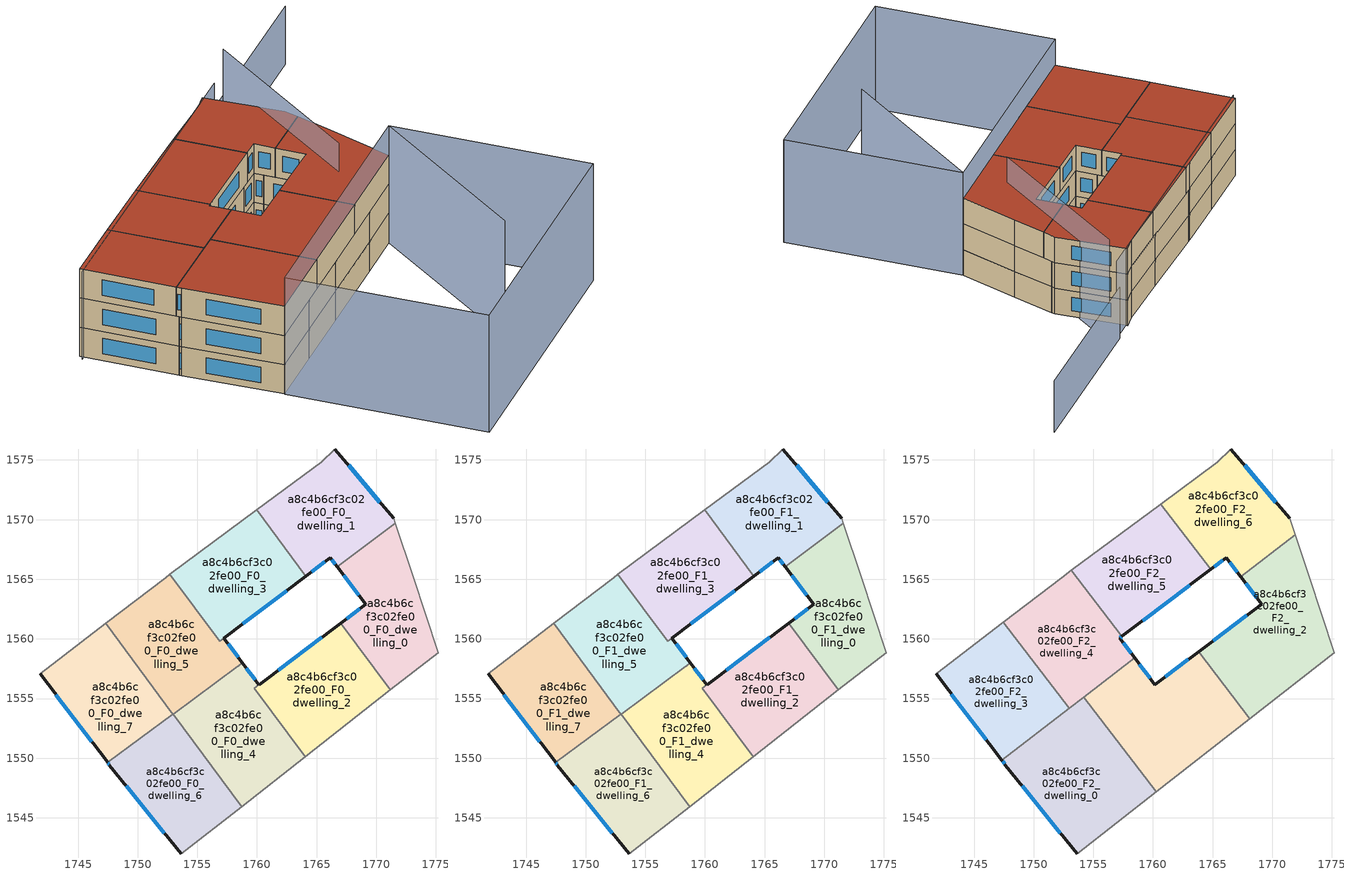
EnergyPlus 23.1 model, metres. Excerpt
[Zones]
a8c4b6cf3c02fe00_F0_dwelling_0
 floor ground (EU_floor_Construction): 1771.6,1569.69 1773.12,1565.2 1775.18,1558.85 1771.18,1555.72 1767.02,1561.33 1769.11,1562.91 1766.71,1566.07 z0
 wall outside (EU_wall_Construction): 1766.71,1566.07 1769.11,1562.91 1767.02,1561.33 z0:3
 wall to a8c4b6cf3c02fe00_F0_dwelling_2 (EU_wall_Construction): 1767.02,1561.33 1771.18,1555.72 z0:3
 wall to a8c4b6cf3c02fe00_F0_dwelling_1 (EU_wall_Construction): 1771.6,1569.69 1766.71,1566.07 z0:3
 wall adiabatic (EU_wall_Construction): 1771.18,1555.72 1775.18,1558.85 1773.12,1565.2 1771.6,1569.69 z0:3
 window (EU_Window_Construction): 1768.62,1562.54 1767.51,1561.7 / 1767.28,1565.32 1768.55,1563.65 z0.7:2.3
a8c4b6cf3c02fe00_F0_dwelling_1
 floor ground (EU_floor_Construction): 1766.52,1575.92 1771.46,1570.1 1771.6,1569.69 1766.71,1566.07 1766.14,1566.82 1764.09,1565.27 1759.99,1570.81 1765.4,1574.82 z0
 wall outside (EU_wall_Construction): 1764.09,1565.27 1766.14,1566.82 1766.71,1566.07 / 1771.46,1570.1 1766.52,1575.92 z0:3
 wall to a8c4b6cf3c02fe00_F0_dwelling_3 (EU_wall_Construction): 1759.99,1570.81 1764.09,1565.27 z0:3
 wall adiabatic (EU_wall_Construction): 1766.52,1575.92 1765.4,1574.82 1759.99,1570.81 / 1771.6,1569.69 1771.46,1570.1 z0:3
 window (EU_Window_Construction): 1766.28,1566.64 1766.58,1566.24 / 1764.57,1565.63 1765.66,1566.45 / 1770.3,1571.46 1767.68,1574.55 z0.7:2.3
a8c4b6cf3c02fe00_F0_dwelling_2
 floor ground (EU_floor_Construction): 1767.02,1561.33 1771.18,1555.72 1764.04,1550.12 1759.78,1555.87 1760.17,1556.17 z0
 wall outside (EU_wall_Construction): 1767.02,1561.33 1760.17,1556.17 z0:3
 wall adiabatic (EU_wall_Construction): 1764.04,1550.12 1771.18,1555.72 z0:3
 wall to a8c4b6cf3c02fe00_F0_dwelling_4 (EU_wall_Construction): 1760.17,1556.17 1759.78,1555.87 1764.04,1550.12 z0:3
 window (EU_Window_Construction): 1765.41,1560.12 1761.78,1557.38 z0.7:2.3
a8c4b6cf3c02fe00_F0_dwelling_3
 floor ground (EU_floor_Construction): 1759.99,1570.81 1764.09,1565.27 1756.86,1559.81 1752.7,1565.41 z0
 wall outside (EU_wall_Construction): 1757.21,1560.07 1764.09,1565.27 z0:3
 wall adiabatic (EU_wall_Construction): 1759.99,1570.81 1752.7,1565.41 z0:3
 wall to a8c4b6cf3c02fe00_F0_dwelling_5 (EU_wall_Construction): 1752.7,1565.41 1756.86,1559.81 1757.2,1560.07 z0:3
 window (EU_Window_Construction): 1758.82,1561.29 1762.48,1564.05 z0.7:2.3
a8c4b6cf3c02fe00_F0_dwelling_4
 floor ground (EU_floor_Construction): 1760.17,1556.17 1759.78,1555.87 1764.04,1550.12 1758.71,1545.94 1752.97,1553.67 1758.78,1557.99 z0
 wall outside (EU_wall_Construction): 1760.17,1556.17 1758.78,1557.99 z0:3
 wall adiabatic (EU_wall_Construction): 1758.71,1545.94 1764.04,1550.12 z0:3
 wall to a8c4b6cf3c02fe00_F0_dwelling_6 (EU_wall_Construction): 1752.97,1553.67 1758.71,1545.94 z0:3
 wall to a8c4b6cf3c02fe00_F0_dwelling_5 (EU_wall_Construction): 1758.78,1557.99 1758.41,1557.71 1752.97,1553.67 z0:3
 window (EU_Window_Construction): 1759.84,1556.59 1759.11,1557.56 z0.7:2.3
a8c4b6cf3c02fe00_F0_dwelling_5
 floor ground (EU_floor_Construction): 1757.2,1560.07 1758.78,1557.99 1758.41,1557.71 1752.97,1553.67 1747.32,1561.29 1752.33,1565.14 1752.7,1565.41 1756.86,1559.81 z0
 wall outside (EU_wall_Construction): 1758.78,1557.99 1757.2,1560.07 z0:3
 wall adiabatic (EU_wall_Construction): 1752.7,1565.41 1752.33,1565.14 1747.32,1561.29 z0:3
 wall to a8c4b6cf3c02fe00_F0_dwelling_7 (EU_wall_Construction): 1747.32,1561.29 1752.95,1553.7 z0:3
 wall to a8c4b6cf3c02fe00_F0_dwelling_6 (EU_wall_Construction): 1752.95,1553.7 1752.97,1553.67 z0:3
 window (EU_Window_Construction): 1758.41,1558.48 1757.57,1559.58 z0.7:2.3
a8c4b6cf3c02fe00_F0_dwelling_6
 floor ground (EU_floor_Construction): 1752.95,1553.7 1758.71,1545.94 1753.65,1541.97 1747.63,1549.43 1747.47,1549.64 z0
 wall outside (EU_wall_Construction): 1747.47,1549.64 1747.63,1549.43 1753.65,1541.97 z0:3
 wall adiabatic (EU_wall_Construction): 1753.65,1541.97 1758.71,1545.94 z0:3
 wall to a8c4b6cf3c02fe00_F0_dwelling_7 (EU_wall_Construction): 1752.95,1553.7 1747.47,1549.64 z0:3
 window (EU_Window_Construction): 1747.51,1549.59 1747.59,1549.48 / 1749.05,1547.68 1752.24,1543.72 z0.7:2.3
a8c4b6cf3c02fe00_F0_dwelling_7
 floor ground (EU_floor_Construction): 1747.32,1561.29 1752.95,1553.7 1747.47,1549.64 1741.81,1557.07 z0
 wall outside (EU_wall_Construction): 1741.81,1557.07 1747.47,1549.64 z0:3
 wall adiabatic (EU_wall_Construction): 1747.32,1561.29 1741.81,1557.07 z0:3
 window (EU_Window_Construction): 1743.14,1555.32 1746.14,1551.39 z0.7:2.3
a8c4b6cf3c02fe00_F1_dwelling_0
 floor to a8c4b6cf3c02fe00_F0_dwelling_0 (EU_floor_Construction): 1771.6,1569.69 1773.12,1565.2 1775.18,1558.85 1771.18,1555.72 1767.02,1561.33 1769.11,1562.91 1766.71,1566.07 z3
 wall outside (EU_wall_Construction): 1766.71,1566.07 1769.11,1562.91 1767.02,1561.33 z3:6
 wall to a8c4b6cf3c02fe00_F1_dwelling_2 (EU_wall_Construction): 1767.02,1561.33 1771.18,1555.72 z3:6
 wall to a8c4b6cf3c02fe00_F1_dwelling_1 (EU_wall_Construction): 1771.6,1569.69 1766.71,1566.07 z3:6
 wall adiabatic (EU_wall_Construction): 1771.18,1555.72 1775.18,1558.85 1773.12,1565.2 1771.6,1569.69 z3:6
 window (EU_Window_Construction): 1768.62,1562.54 1767.51,1561.7 / 1767.28,1565.32 1768.55,1563.65 z3.7:5.3
a8c4b6cf3c02fe00_F1_dwelling_1
 floor to a8c4b6cf3c02fe00_F0_dwelling_1 (EU_floor_Construction): 1766.52,1575.92 1771.46,1570.1 1771.6,1569.69 1766.71,1566.07 1766.14,1566.82 1764.09,1565.27 1759.99,1570.81 1765.4,1574.82 z3
 wall outside (EU_wall_Construction): 1764.09,1565.27 1766.14,1566.82 1766.71,1566.07 / 1771.46,1570.1 1766.52,1575.92 z3:6
 wall to a8c4b6cf3c02fe00_F1_dwelling_3 (EU_wall_Construction): 1759.99,1570.81 1764.09,1565.27 z3:6
 wall adiabatic (EU_wall_Construction): 1766.52,1575.92 1765.4,1574.82 1759.99,1570.81 / 1771.6,1569.69 1771.46,1570.1 z3:6
 window (EU_Window_Construction): 1766.28,1566.64 1766.58,1566.24 / 1764.57,1565.63 1765.66,1566.45 / 1770.3,1571.46 1767.68,1574.55 z3.7:5.3
a8c4b6cf3c02fe00_F1_dwelling_2
 floor to a8c4b6cf3c02fe00_F0_dwelling_2 (EU_floor_Construction): 1767.02,1561.33 1771.18,1555.72 1764.04,1550.12 1759.78,1555.87 1760.17,1556.17 z3
 wall outside (EU_wall_Construction): 1767.02,1561.33 1760.17,1556.17 z3:6
 wall adiabatic (EU_wall_Construction): 1764.04,1550.12 1771.18,1555.72 z3:6
 wall to a8c4b6cf3c02fe00_F1_dwelling_4 (EU_wall_Construction): 1760.17,1556.17 1759.78,1555.87 1764.04,1550.12 z3:6
 window (EU_Window_Construction): 1765.41,1560.12 1761.78,1557.38 z3.7:5.3
a8c4b6cf3c02fe00_F1_dwelling_3
 floor to a8c4b6cf3c02fe00_F0_dwelling_3 (EU_floor_Construction): 1759.99,1570.81 1764.09,1565.27 1756.86,1559.81 1752.7,1565.41 z3
 wall outside (EU_wall_Construction): 1757.21,1560.07 1764.09,1565.27 z3:6
 wall adiabatic (EU_wall_Construction): 1759.99,1570.81 1752.7,1565.41 z3:6
 wall to a8c4b6cf3c02fe00_F1_dwelling_5 (EU_wall_Construction): 1752.7,1565.41 1756.86,1559.81 1757.2,1560.07 z3:6
 window (EU_Window_Construction): 1758.82,1561.29 1762.48,1564.05 z3.7:5.3
a8c4b6cf3c02fe00_F1_dwelling_4
 floor to a8c4b6cf3c02fe00_F0_dwelling_4 (EU_floor_Construction): 1760.17,1556.17 1759.78,1555.87 1764.04,1550.12 1758.71,1545.94 1752.97,1553.67 1758.78,1557.99 z3
 wall outside (EU_wall_Construction): 1760.17,1556.17 1758.78,1557.99 z3:6
 wall adiabatic (EU_wall_Construction): 1758.71,1545.94 1764.04,1550.12 z3:6
 wall to a8c4b6cf3c02fe00_F1_dwelling_6 (EU_wall_Construction): 1752.97,1553.67 1758.71,1545.94 z3:6
 wall to a8c4b6cf3c02fe00_F1_dwelling_5 (EU_wall_Construction): 1758.78,1557.99 1758.41,1557.71 1752.97,1553.67 z3:6
 window (EU_Window_Construction): 1759.84,1556.59 1759.11,1557.56 z3.7:5.3
a8c4b6cf3c02fe00_F1_dwelling_5
 floor to a8c4b6cf3c02fe00_F0_dwelling_5 (EU_floor_Construction): 1757.2,1560.07 1758.78,1557.99 1758.41,1557.71 1752.97,1553.67 1747.32,1561.29 1752.33,1565.14 1752.7,1565.41 1756.86,1559.81 z3
 wall outside (EU_wall_Construction): 1758.78,1557.99 1757.2,1560.07 z3:6
 wall adiabatic (EU_wall_Construction): 1752.7,1565.41 1752.33,1565.14 1747.32,1561.29 z3:6
 wall to a8c4b6cf3c02fe00_F1_dwelling_7 (EU_wall_Construction): 1747.32,1561.29 1752.95,1553.7 z3:6
 wall to a8c4b6cf3c02fe00_F1_dwelling_6 (EU_wall_Construction): 1752.95,1553.7 1752.97,1553.67 z3:6
 window (EU_Window_Construction): 1758.41,1558.48 1757.57,1559.58 z3.7:5.3
a8c4b6cf3c02fe00_F1_dwelling_6
 floor to a8c4b6cf3c02fe00_F0_dwelling_6 (EU_floor_Construction): 1752.95,1553.7 1758.71,1545.94 1753.65,1541.97 1747.63,1549.43 1747.47,1549.64 z3
 wall outside (EU_wall_Construction): 1747.47,1549.64 1747.63,1549.43 1753.65,1541.97 z3:6
 wall adiabatic (EU_wall_Construction): 1753.65,1541.97 1758.71,1545.94 z3:6
 wall to a8c4b6cf3c02fe00_F1_dwelling_7 (EU_wall_Construction): 1752.95,1553.7 1747.47,1549.64 z3:6
 window (EU_Window_Construction): 1747.51,1549.59 1747.59,1549.48 / 1749.05,1547.68 1752.24,1543.72 z3.7:5.3
a8c4b6cf3c02fe00_F1_dwelling_7
 floor to a8c4b6cf3c02fe00_F0_dwelling_7 (EU_floor_Construction): 1747.32,1561.29 1752.95,1553.7 1747.47,1549.64 1741.81,1557.07 z3
 wall outside (EU_wall_Construction): 1741.81,1557.07 1747.47,1549.64 z3:6
 wall adiabatic (EU_wall_Construction): 1747.32,1561.29 1741.81,1557.07 z3:6
 window (EU_Window_Construction): 1743.14,1555.32 1746.14,1551.39 z3.7:5.3
a8c4b6cf3c02fe00_F2_dwelling_0
 floor to a8c4b6cf3c02fe00_F1_dwelling_6 (EU_floor_Construction): 1752.95,1553.7 1758.71,1545.94 1753.65,1541.97 1747.63,1549.43 1747.47,1549.64 z6
 floor to a8c4b6cf3c02fe00_F1_dwelling_4 (EU_floor_Construction): 1754.47,1554.78 1760.29,1547.18 1758.71,1545.94 1752.97,1553.67 z6
 floor to a8c4b6cf3c02fe00_F1_dwelling_7 (EU_floor_Construction): 1752.73,1554 1752.95,1553.7 1747.47,1549.64 1747.31,1549.85 z6
 floor to a8c4b6cf3c02fe00_F1_dwelling_5 (EU_floor_Construction): 1754.2,1555.13 1754.47,1554.78 1752.97,1553.67 1752.73,1554 z6
 wall outside (EU_wall_Construction): 1747.31,1549.85 1747.63,1549.43 1753.65,1541.97 z6:9
 wall to a8c4b6cf3c02fe00_F2_dwelling_1 (EU_wall_Construction): 1760.29,1547.18 1754.2,1555.13 z6:9
 wall adiabatic (EU_wall_Construction): 1753.65,1541.97 1760.29,1547.18 z6:9
 wall to a8c4b6cf3c02fe00_F2_dwelling_3 (EU_wall_Construction): 1752.97,1554.19 1747.31,1549.85 z6:9
 wall to a8c4b6cf3c02fe00_F2_dwelling_4 (EU_wall_Construction): 1754.2,1555.13 1752.97,1554.19 z6:9
 window (EU_Window_Construction): 1749.05,1547.68 1752.24,1543.72 / 1747.39,1549.75 1747.56,1549.53 z6.7:8.3
 roof outside (EU_roof_Construction): 1760.29,1547.18 1754.2,1555.13 1747.31,1549.85 1747.63,1549.43 1753.65,1541.97 z9
a8c4b6cf3c02fe00_F2_dwelling_1
 floor to a8c4b6cf3c02fe00_F1_dwelling_4 (EU_floor_Construction): 1760.17,1556.17 1759.78,1555.87 1764.04,1550.12 1760.29,1547.18 1754.47,1554.78 1758.78,1557.99 z6
 floor to a8c4b6cf3c02fe00_F1_dwelling_2 (EU_floor_Construction): 1763.83,1558.93 1768.13,1553.33 1764.04,1550.12 1759.78,1555.87 1760.17,1556.17 z6
 floor to a8c4b6cf3c02fe00_F1_dwelling_5 (EU_floor_Construction): 1758.47,1558.4 1758.78,1557.99 1758.41,1557.71 1754.47,1554.78 1754.2,1555.13 z6
 wall outside (EU_wall_Construction): 1763.83,1558.93 1760.17,1556.17 1758.47,1558.4 z6:9
 wall to a8c4b6cf3c02fe00_F2_dwelling_2 (EU_wall_Construction): 1768.13,1553.33 1763.83,1558.93 z6:9
 wall adiabatic (EU_wall_Construction): 1760.29,1547.18 1768.13,1553.33 z6:9
 wall to a8c4b6cf3c02fe00_F2_dwelling_4 (EU_wall_Construction): 1758.47,1558.4 1754.2,1555.13 z6:9
 window (EU_Window_Construction): 1759.77,1556.69 1758.87,1557.88 / 1762.97,1558.28 1761.03,1556.82 z6.7:8.3
 roof outside (EU_roof_Construction): 1768.13,1553.33 1763.83,1558.93 1760.17,1556.17 1758.47,1558.4 1754.2,1555.13 1760.29,1547.18 z9
a8c4b6cf3c02fe00_F2_dwelling_2
 floor to a8c4b6cf3c02fe00_F1_dwelling_0 (EU_floor_Construction): 1771.93,1568.72 1773.12,1565.2 1775.18,1558.85 1771.18,1555.72 1767.02,1561.33 1769.11,1562.91 1767.36,1565.21 z6
 floor to a8c4b6cf3c02fe00_F1_dwelling_2 (EU_floor_Construction): 1767.02,1561.33 1771.18,1555.72 1768.13,1553.33 1763.83,1558.93 z6
 wall outside (EU_wall_Construction): 1767.36,1565.21 1769.11,1562.91 1763.83,1558.93 z6:9
 wall to a8c4b6cf3c02fe00_F2_dwelling_6 (EU_wall_Construction): 1771.93,1568.72 1767.36,1565.21 z6:9
 wall adiabatic (EU_wall_Construction): 1768.13,1553.33 1775.18,1558.85 1773.12,1565.2 1771.93,1568.72 z6:9
 window (EU_Window_Construction): 1767.87,1561.97 1765.07,1559.86 / 1767.77,1564.67 1768.7,1563.45 z6.7:8.3
 roof outside (EU_roof_Construction): 1775.18,1558.85 1773.12,1565.2 1771.93,1568.72 1767.36,1565.21 1769.11,1562.91 1763.83,1558.93 1768.13,1553.33 z9
a8c4b6cf3c02fe00_F2_dwelling_3
 floor to a8c4b6cf3c02fe00_F1_dwelling_7 (EU_floor_Construction): 1747.32,1561.29 1752.73,1554 1747.31,1549.85 1741.81,1557.07 z6
 floor to a8c4b6cf3c02fe00_F1_dwelling_5 (EU_floor_Construction): 1747.45,1561.39 1752.97,1554.19 1752.73,1554 1747.32,1561.29 z6
 wall outside (EU_wall_Construction): 1741.81,1557.07 1747.31,1549.85 z6:9
 wall to a8c4b6cf3c02fe00_F2_dwelling_4 (EU_wall_Construction): 1752.97,1554.19 1747.45,1561.39 z6:9
 wall adiabatic (EU_wall_Construction): 1747.45,1561.39 1741.81,1557.07 z6:9
 window (EU_Window_Construction): 1743.1,1555.37 1746.02,1551.54 z6.7:8.3
 roof outside (EU_roof_Construction): 1752.97,1554.19 1747.45,1561.39 1741.81,1557.07 1747.31,1549.85 z9
a8c4b6cf3c02fe00_F2_dwelling_4
 floor to a8c4b6cf3c02fe00_F1_dwelling_5 (EU_floor_Construction): 1757.2,1560.07 1758.47,1558.4 1752.97,1554.19 1747.45,1561.39 1752.33,1565.14 1752.7,1565.41 1756.86,1559.81 z6
 floor to a8c4b6cf3c02fe00_F1_dwelling_3 (EU_floor_Construction): 1753.15,1565.74 1757.4,1560.21 1756.86,1559.81 1752.7,1565.41 z6
 wall outside (EU_wall_Construction): 1758.47,1558.4 1757.2,1560.07 1757.4,1560.21 z6:9
 wall adiabatic (EU_wall_Construction): 1753.15,1565.75 1752.33,1565.14 1747.45,1561.39 z6:9
 wall to a8c4b6cf3c02fe00_F2_dwelling_5 (EU_wall_Construction): 1757.4,1560.21 1753.15,1565.75 z6:9
 window (EU_Window_Construction): 1758.17,1558.79 1757.5,1559.68 / 1757.25,1560.1 1757.35,1560.18 z6.7:8.3
 roof outside (EU_roof_Construction): 1758.47,1558.4 1757.2,1560.07 1757.4,1560.21 1753.15,1565.75 1752.33,1565.14 1747.45,1561.39 1752.97,1554.19 z9
a8c4b6cf3c02fe00_F2_dwelling_5
 floor to a8c4b6cf3c02fe00_F1_dwelling_3 (EU_floor_Construction): 1759.99,1570.81 1764.09,1565.27 1757.4,1560.21 1753.15,1565.74 z6
 floor to a8c4b6cf3c02fe00_F1_dwelling_1 (EU_floor_Construction): 1760.65,1571.3 1764.84,1565.83 1764.09,1565.27 1759.99,1570.81 z6
 wall outside (EU_wall_Construction): 1757.4,1560.21 1764.84,1565.83 z6:9
 wall adiabatic (EU_wall_Construction): 1760.65,1571.3 1753.15,1565.75 z6:9
 wall to a8c4b6cf3c02fe00_F2_dwelling_6 (EU_wall_Construction): 1764.84,1565.83 1760.65,1571.3 z6:9
 window (EU_Window_Construction): 1759.14,1561.53 1763.09,1564.51 z6.7:8.3
 roof outside (EU_roof_Construction): 1764.84,1565.83 1760.65,1571.3 1753.15,1565.75 1757.4,1560.21 z9
a8c4b6cf3c02fe00_F2_dwelling_6
 floor to a8c4b6cf3c02fe00_F1_dwelling_1 (EU_floor_Construction): 1766.52,1575.92 1771.46,1570.1 1771.6,1569.69 1766.71,1566.07 1766.14,1566.82 1764.84,1565.83 1760.65,1571.3 1765.4,1574.82 z6
 floor to a8c4b6cf3c02fe00_F1_dwelling_0 (EU_floor_Construction): 1771.6,1569.69 1771.93,1568.72 1767.36,1565.21 1766.71,1566.07 z6
 wall outside (EU_wall_Construction): 1764.84,1565.83 1766.14,1566.82 1767.36,1565.21 / 1771.46,1570.1 1766.52,1575.92 z6:9
 wall adiabatic (EU_wall_Construction): 1771.93,1568.72 1771.46,1570.1 / 1766.52,1575.92 1765.4,1574.82 1760.65,1571.3 z6:9
 window (EU_Window_Construction): 1766.43,1566.44 1767.07,1565.59 / 1765.15,1566.06 1765.84,1566.59 / 1770.3,1571.46 1767.68,1574.55 z6.7:8.3
 roof outside (EU_roof_Construction): 1771.93,1568.72 1771.46,1570.1 1766.52,1575.92 1765.4,1574.82 1760.65,1571.3 1764.84,1565.83 1766.14,1566.82 1767.36,1565.21 z9
shading: 1775.17,1539.76 1775.18,1558.85 / 1769.88,1558.7 1769.82,1577.7 / 1753.58,1541.92 1775.18,1558.85 / 1775.18,1558.85 1786.97,1543.81 / 1786.97,1543.81 1765.37,1526.88 / 1765.37,1526.88 1753.58,1541.92 z0:12; 1768.74,1577.41 1741.71,1556.48 z0:9; 1783.73,1589.39 1768.5,1577.58 z0:6
[Building]
EU S2 Campaign: North Axis=0; Terrain=City; Solar Distribution=FullExterior
[Site:Location]
Budapest.Ferenc.Liszt.Intl.AP: Latitude=47.437; Longitude=19.256; Time Zone=1; Elevation=185
[SizingPeriod:WeatherFileDays]
AnnualSizingPeriod: Begin Month=1; Begin Day of Month=1; End Month=12; End Day of Month=31; Day of Week for Start Day=Monday; Use Weather File Daylight Saving Period=No; Use Weather File Rain and Snow Indicators=No
[MATERIAL]
EU_InternalMass_Material: Roughness=MediumRough; Thickness=0.1; Conductivity=1; Density=1800; Specific Heat=900; Thermal Absorptance=0.9; Solar Absorptance=0.7; Visible Absorptance=0.7
[MATERIAL:NOMASS] Roughness=MediumRough; Thermal Absorptance=0.9; Solar Absorptance=0.7; Visible Absorptance=0.7
Name | Thermal Resistance
EU_wall_NoMass | 0.832559
EU_roof_NoMass | 1.39638
EU_floor_NoMass | 0.872794
[WINDOWMATERIAL:SIMPLEGLAZINGSYSTEM]
EU_Window_SimpleGlazing: UFactor=2.79869; Solar Heat Gain Coefficient=0.75; Visible Transmittance=0.75
[CONSTRUCTION]
EU_wall_Construction: EU_wall_NoMass
EU_roof_Construction: EU_roof_NoMass
EU_floor_Construction: EU_floor_NoMass
EU_Window_Construction: EU_Window_SimpleGlazing
EU_InternalMass_Construction: EU_InternalMass_Material
[ZONE] Type=1; Multiplier=1; Ceiling Height=autocalculate; Floor Area=autocalculate; Part of Total Floor Area=Yes
Name | Volume
a8c4b6cf3c02fe00_F0_dwelling_0; a8c4b6cf3c02fe00_F1_dwelling_0 | 193.904
a8c4b6cf3c02fe00_F2_dwelling_0 | 258.532
a8c4b6cf3c02fe00_F0_dwelling_1; a8c4b6cf3c02fe00_F1_dwelling_1 | 193.903
a8c4b6cf3c02fe00_F2_dwelling_1 | 258.531
a8c4b6cf3c02fe00_F0_dwelling_2 | 192.402
a8c4b6cf3c02fe00_F1_dwelling_2 | 192.401
a8c4b6cf3c02fe00_F2_dwelling_2 | 258.55
a8c4b6cf3c02fe00_F0_dwelling_3; a8c4b6cf3c02fe00_F1_dwelling_3 | 188.65
a8c4b6cf3c02fe00_F2_dwelling_3 | 193.899
a8c4b6cf3c02fe00_F0_dwelling_4 | 197.226
a8c4b6cf3c02fe00_F1_dwelling_4 | 197.172
a8c4b6cf3c02fe00_F2_dwelling_4; a8c4b6cf3c02fe00_F0_dwelling_7; a8c4b6cf3c02fe00_F1_dwelling_7 | 193.898
a8c4b6cf3c02fe00_F0_dwelling_5; a8c4b6cf3c02fe00_F1_dwelling_5 | 197.426
a8c4b6cf3c02fe00_F2_dwelling_5 | 193.927
a8c4b6cf3c02fe00_F0_dwelling_6; a8c4b6cf3c02fe00_F1_dwelling_6 | 193.919
a8c4b6cf3c02fe00_F2_dwelling_6 | 193.906
[INTERNALMASS] Construction=EU_InternalMass_Construction
Name | Zone or ZoneList | Surface Area
a8c4b6cf3c02fe00_F0_dwelling_0_EU_InternalMass | a8c4b6cf3c02fe00_F0_dwelling_0 | 64.6344
a8c4b6cf3c02fe00_F0_dwelling_1_EU_InternalMass | a8c4b6cf3c02fe00_F0_dwelling_1 | 64.6345
a8c4b6cf3c02fe00_F0_dwelling_2_EU_InternalMass | a8c4b6cf3c02fe00_F0_dwelling_2 | 64.135
a8c4b6cf3c02fe00_F0_dwelling_3_EU_InternalMass | a8c4b6cf3c02fe00_F0_dwelling_3 | 62.8818
a8c4b6cf3c02fe00_F0_dwelling_4_EU_InternalMass | a8c4b6cf3c02fe00_F0_dwelling_4 | 65.7287
a8c4b6cf3c02fe00_F0_dwelling_5_EU_InternalMass | a8c4b6cf3c02fe00_F0_dwelling_5 | 65.8073
a8c4b6cf3c02fe00_F0_dwelling_6_EU_InternalMass | a8c4b6cf3c02fe00_F0_dwelling_6 | 64.6399
a8c4b6cf3c02fe00_F0_dwelling_7_EU_InternalMass | a8c4b6cf3c02fe00_F0_dwelling_7 | 64.6328
a8c4b6cf3c02fe00_F1_dwelling_0_EU_InternalMass | a8c4b6cf3c02fe00_F1_dwelling_0 | 64.6344
a8c4b6cf3c02fe00_F1_dwelling_1_EU_InternalMass | a8c4b6cf3c02fe00_F1_dwelling_1 | 64.6345
a8c4b6cf3c02fe00_F1_dwelling_2_EU_InternalMass | a8c4b6cf3c02fe00_F1_dwelling_2 | 64.135
a8c4b6cf3c02fe00_F1_dwelling_3_EU_InternalMass | a8c4b6cf3c02fe00_F1_dwelling_3 | 62.8818
a8c4b6cf3c02fe00_F1_dwelling_4_EU_InternalMass | a8c4b6cf3c02fe00_F1_dwelling_4 | 65.7287
a8c4b6cf3c02fe00_F1_dwelling_5_EU_InternalMass | a8c4b6cf3c02fe00_F1_dwelling_5 | 65.8073
a8c4b6cf3c02fe00_F1_dwelling_6_EU_InternalMass | a8c4b6cf3c02fe00_F1_dwelling_6 | 64.6399
a8c4b6cf3c02fe00_F1_dwelling_7_EU_InternalMass | a8c4b6cf3c02fe00_F1_dwelling_7 | 64.6328
a8c4b6cf3c02fe00_F2_dwelling_0_EU_InternalMass | a8c4b6cf3c02fe00_F2_dwelling_0 | 86.1775
a8c4b6cf3c02fe00_F2_dwelling_1_EU_InternalMass | a8c4b6cf3c02fe00_F2_dwelling_1 | 86.1769
a8c4b6cf3c02fe00_F2_dwelling_2_EU_InternalMass | a8c4b6cf3c02fe00_F2_dwelling_2 | 86.1831
a8c4b6cf3c02fe00_F2_dwelling_3_EU_InternalMass | a8c4b6cf3c02fe00_F2_dwelling_3 | 64.6332
a8c4b6cf3c02fe00_F2_dwelling_4_EU_InternalMass | a8c4b6cf3c02fe00_F2_dwelling_4 | 64.6328
a8c4b6cf3c02fe00_F2_dwelling_5_EU_InternalMass | a8c4b6cf3c02fe00_F2_dwelling_5 | 64.6423
a8c4b6cf3c02fe00_F2_dwelling_6_EU_InternalMass | a8c4b6cf3c02fe00_F2_dwelling_6 | 64.6353
[OTHEREQUIPMENT] Fuel Type=Electricity; Design Level Calculation Method=Watts/Area; Power per Zone Floor Area=1; Fraction Latent=0; Fraction Radiant=0; Fraction Lost=0; Carbon Dioxide Generation Rate=0; EndUse Subcategory=EU_Step8_InternalGains
Name | Zone or ZoneList or Space or SpaceList | Schedule
EU_Step8_InternalGain_a8c4b6cf3c02fe00_F0_dwelling_0_f000 | a8c4b6cf3c02fe00_F0_dwelling_0 | EU_Step8_GainSchedule_a8c4b6cf3c02fe00_F0_dwelling_0_f000
EU_Step8_InternalGain_a8c4b6cf3c02fe00_F0_dwelling_1_f000 | a8c4b6cf3c02fe00_F0_dwelling_1 | EU_Step8_GainSchedule_a8c4b6cf3c02fe00_F0_dwelling_1_f000
EU_Step8_InternalGain_a8c4b6cf3c02fe00_F0_dwelling_2_f000 | a8c4b6cf3c02fe00_F0_dwelling_2 | EU_Step8_GainSchedule_a8c4b6cf3c02fe00_F0_dwelling_2_f000
EU_Step8_InternalGain_a8c4b6cf3c02fe00_F0_dwelling_3_f000 | a8c4b6cf3c02fe00_F0_dwelling_3 | EU_Step8_GainSchedule_a8c4b6cf3c02fe00_F0_dwelling_3_f000
EU_Step8_InternalGain_a8c4b6cf3c02fe00_F0_dwelling_4_f000 | a8c4b6cf3c02fe00_F0_dwelling_4 | EU_Step8_GainSchedule_a8c4b6cf3c02fe00_F0_dwelling_4_f000
EU_Step8_InternalGain_a8c4b6cf3c02fe00_F0_dwelling_5_f000 | a8c4b6cf3c02fe00_F0_dwelling_5 | EU_Step8_GainSchedule_a8c4b6cf3c02fe00_F0_dwelling_5_f000
EU_Step8_InternalGain_a8c4b6cf3c02fe00_F0_dwelling_6_f000 | a8c4b6cf3c02fe00_F0_dwelling_6 | EU_Step8_GainSchedule_a8c4b6cf3c02fe00_F0_dwelling_6_f000
EU_Step8_InternalGain_a8c4b6cf3c02fe00_F0_dwelling_7_f000 | a8c4b6cf3c02fe00_F0_dwelling_7 | EU_Step8_GainSchedule_a8c4b6cf3c02fe00_F0_dwelling_7_f000
EU_Step8_InternalGain_a8c4b6cf3c02fe00_F1_dwelling_0_f000 | a8c4b6cf3c02fe00_F1_dwelling_0 | EU_Step8_GainSchedule_a8c4b6cf3c02fe00_F1_dwelling_0_f000
EU_Step8_InternalGain_a8c4b6cf3c02fe00_F1_dwelling_1_f000 | a8c4b6cf3c02fe00_F1_dwelling_1 | EU_Step8_GainSchedule_a8c4b6cf3c02fe00_F1_dwelling_1_f000
EU_Step8_InternalGain_a8c4b6cf3c02fe00_F1_dwelling_2_f000 | a8c4b6cf3c02fe00_F1_dwelling_2 | EU_Step8_GainSchedule_a8c4b6cf3c02fe00_F1_dwelling_2_f000
EU_Step8_InternalGain_a8c4b6cf3c02fe00_F1_dwelling_3_f000 | a8c4b6cf3c02fe00_F1_dwelling_3 | EU_Step8_GainSchedule_a8c4b6cf3c02fe00_F1_dwelling_3_f000
EU_Step8_InternalGain_a8c4b6cf3c02fe00_F1_dwelling_4_f000 | a8c4b6cf3c02fe00_F1_dwelling_4 | EU_Step8_GainSchedule_a8c4b6cf3c02fe00_F1_dwelling_4_f000
EU_Step8_InternalGain_a8c4b6cf3c02fe00_F1_dwelling_5_f000 | a8c4b6cf3c02fe00_F1_dwelling_5 | EU_Step8_GainSchedule_a8c4b6cf3c02fe00_F1_dwelling_5_f000
EU_Step8_InternalGain_a8c4b6cf3c02fe00_F1_dwelling_6_f000 | a8c4b6cf3c02fe00_F1_dwelling_6 | EU_Step8_GainSchedule_a8c4b6cf3c02fe00_F1_dwelling_6_f000
EU_Step8_InternalGain_a8c4b6cf3c02fe00_F1_dwelling_7_f000 | a8c4b6cf3c02fe00_F1_dwelling_7 | EU_Step8_GainSchedule_a8c4b6cf3c02fe00_F1_dwelling_7_f000
EU_Step8_InternalGain_a8c4b6cf3c02fe00_F2_dwelling_0_f000 | a8c4b6cf3c02fe00_F2_dwelling_0 | EU_Step8_GainSchedule_a8c4b6cf3c02fe00_F2_dwelling_0_f000
EU_Step8_InternalGain_a8c4b6cf3c02fe00_F2_dwelling_1_f000 | a8c4b6cf3c02fe00_F2_dwelling_1 | EU_Step8_GainSchedule_a8c4b6cf3c02fe00_F2_dwelling_1_f000
EU_Step8_InternalGain_a8c4b6cf3c02fe00_F2_dwelling_2_f000 | a8c4b6cf3c02fe00_F2_dwelling_2 | EU_Step8_GainSchedule_a8c4b6cf3c02fe00_F2_dwelling_2_f000
EU_Step8_InternalGain_a8c4b6cf3c02fe00_F2_dwelling_3_f000 | a8c4b6cf3c02fe00_F2_dwelling_3 | EU_Step8_GainSchedule_a8c4b6cf3c02fe00_F2_dwelling_3_f000
EU_Step8_InternalGain_a8c4b6cf3c02fe00_F2_dwelling_4_f000 | a8c4b6cf3c02fe00_F2_dwelling_4 | EU_Step8_GainSchedule_a8c4b6cf3c02fe00_F2_dwelling_4_f000
EU_Step8_InternalGain_a8c4b6cf3c02fe00_F2_dwelling_5_f000 | a8c4b6cf3c02fe00_F2_dwelling_5 | EU_Step8_GainSchedule_a8c4b6cf3c02fe00_F2_dwelling_5_f000
EU_Step8_InternalGain_a8c4b6cf3c02fe00_F2_dwelling_6_f000 | a8c4b6cf3c02fe00_F2_dwelling_6 | EU_Step8_GainSchedule_a8c4b6cf3c02fe00_F2_dwelling_6_f000
[ZONEVENTILATION:DESIGNFLOWRATE] Schedule=EU_AlwaysOn; Design Flow Rate Calculation Method=AirChanges/Hour; Air Changes per Hour=0.475469; Ventilation Type=Natural; Fan Pressure Rise=0; Fan Total Efficiency=1; Constant Term Coefficient=1; Temperature Term Coefficient=0; Velocity Term Coefficient=0; Velocity Squared Term Coefficient=0; Minimum Indoor Temperature=-100; Maximum Indoor Temperature=100; Delta Temperature=-100; Minimum Outdoor Temperature=-100; Maximum Outdoor Temperature=100; Maximum Wind Speed=40
Name | Zone or ZoneList or Space or SpaceList
EU_ConstantAir_a8c4b6cf3c02fe00_F0_dwelling_0 | a8c4b6cf3c02fe00_F0_dwelling_0
EU_ConstantAir_a8c4b6cf3c02fe00_F0_dwelling_1 | a8c4b6cf3c02fe00_F0_dwelling_1
EU_ConstantAir_a8c4b6cf3c02fe00_F0_dwelling_2 | a8c4b6cf3c02fe00_F0_dwelling_2
EU_ConstantAir_a8c4b6cf3c02fe00_F0_dwelling_3 | a8c4b6cf3c02fe00_F0_dwelling_3
EU_ConstantAir_a8c4b6cf3c02fe00_F0_dwelling_4 | a8c4b6cf3c02fe00_F0_dwelling_4
EU_ConstantAir_a8c4b6cf3c02fe00_F0_dwelling_5 | a8c4b6cf3c02fe00_F0_dwelling_5
EU_ConstantAir_a8c4b6cf3c02fe00_F0_dwelling_6 | a8c4b6cf3c02fe00_F0_dwelling_6
EU_ConstantAir_a8c4b6cf3c02fe00_F0_dwelling_7 | a8c4b6cf3c02fe00_F0_dwelling_7
EU_ConstantAir_a8c4b6cf3c02fe00_F1_dwelling_0 | a8c4b6cf3c02fe00_F1_dwelling_0
EU_ConstantAir_a8c4b6cf3c02fe00_F1_dwelling_1 | a8c4b6cf3c02fe00_F1_dwelling_1
EU_ConstantAir_a8c4b6cf3c02fe00_F1_dwelling_2 | a8c4b6cf3c02fe00_F1_dwelling_2
EU_ConstantAir_a8c4b6cf3c02fe00_F1_dwelling_3 | a8c4b6cf3c02fe00_F1_dwelling_3
EU_ConstantAir_a8c4b6cf3c02fe00_F1_dwelling_4 | a8c4b6cf3c02fe00_F1_dwelling_4
EU_ConstantAir_a8c4b6cf3c02fe00_F1_dwelling_5 | a8c4b6cf3c02fe00_F1_dwelling_5
EU_ConstantAir_a8c4b6cf3c02fe00_F1_dwelling_6 | a8c4b6cf3c02fe00_F1_dwelling_6
EU_ConstantAir_a8c4b6cf3c02fe00_F1_dwelling_7 | a8c4b6cf3c02fe00_F1_dwelling_7
EU_ConstantAir_a8c4b6cf3c02fe00_F2_dwelling_0 | a8c4b6cf3c02fe00_F2_dwelling_0
EU_ConstantAir_a8c4b6cf3c02fe00_F2_dwelling_1 | a8c4b6cf3c02fe00_F2_dwelling_1
EU_ConstantAir_a8c4b6cf3c02fe00_F2_dwelling_2 | a8c4b6cf3c02fe00_F2_dwelling_2
EU_ConstantAir_a8c4b6cf3c02fe00_F2_dwelling_3 | a8c4b6cf3c02fe00_F2_dwelling_3
EU_ConstantAir_a8c4b6cf3c02fe00_F2_dwelling_4 | a8c4b6cf3c02fe00_F2_dwelling_4
EU_ConstantAir_a8c4b6cf3c02fe00_F2_dwelling_5 | a8c4b6cf3c02fe00_F2_dwelling_5
EU_ConstantAir_a8c4b6cf3c02fe00_F2_dwelling_6 | a8c4b6cf3c02fe00_F2_dwelling_6
[HVACTEMPLATE:THERMOSTAT] Constant Heating Setpoint=20; Constant Cooling Setpoint=50
EU_HeatOnly_a8c4b6cf3c02fe00_F0_dwelling_0; EU_HeatOnly_a8c4b6cf3c02fe00_F0_dwelling_1; EU_HeatOnly_a8c4b6cf3c02fe00_F0_dwelling_2; EU_HeatOnly_a8c4b6cf3c02fe00_F0_dwelling_3; EU_HeatOnly_a8c4b6cf3c02fe00_F0_dwelling_4; EU_HeatOnly_a8c4b6cf3c02fe00_F0_dwelling_5; EU_HeatOnly_a8c4b6cf3c02fe00_F0_dwelling_6; EU_HeatOnly_a8c4b6cf3c02fe00_F0_dwelling_7; EU_HeatOnly_a8c4b6cf3c02fe00_F1_dwelling_0; EU_HeatOnly_a8c4b6cf3c02fe00_F1_dwelling_1; EU_HeatOnly_a8c4b6cf3c02fe00_F1_dwelling_2; EU_HeatOnly_a8c4b6cf3c02fe00_F1_dwelling_3; EU_HeatOnly_a8c4b6cf3c02fe00_F1_dwelling_4; EU_HeatOnly_a8c4b6cf3c02fe00_F1_dwelling_5; EU_HeatOnly_a8c4b6cf3c02fe00_F1_dwelling_6; EU_HeatOnly_a8c4b6cf3c02fe00_F1_dwelling_7; EU_HeatOnly_a8c4b6cf3c02fe00_F2_dwelling_0; EU_HeatOnly_a8c4b6cf3c02fe00_F2_dwelling_1; EU_HeatOnly_a8c4b6cf3c02fe00_F2_dwelling_2; EU_HeatOnly_a8c4b6cf3c02fe00_F2_dwelling_3; EU_HeatOnly_a8c4b6cf3c02fe00_F2_dwelling_4; EU_HeatOnly_a8c4b6cf3c02fe00_F2_dwelling_5; EU_HeatOnly_a8c4b6cf3c02fe00_F2_dwelling_6
[HVACTEMPLATE:ZONE:IDEALLOADSAIRSYSTEM] System Availability Schedule=EU_AlwaysOn; Maximum Heating Supply Air Temperature=50; Minimum Cooling Supply Air Temperature=13; Maximum Heating Supply Air Humidity Ratio=0.0156; Minimum Cooling Supply Air Humidity Ratio=0.0077; Heating Limit=NoLimit; Cooling Limit=NoLimit; Heating Availability Schedule=EU_AlwaysOn; Cooling Availability Schedule=EU_CoolingOff; Dehumidification Control Type=ConstantSensibleHeatRatio; Cooling Sensible Heat Ratio=0.7; Dehumidification Setpoint=60; Humidification Control Type=None; Humidification Setpoint=30; Outdoor Air Method=None; Outdoor Air Flow Rate per Person=0.00944; Outdoor Air Flow Rate per Zone Floor Area=0; Outdoor Air Flow Rate per Zone=0; Demand Controlled Ventilation Type=None; Outdoor Air Economizer Type=NoEconomizer; Heat Recovery Type=None; Sensible Heat Recovery Effectiveness=0.7; Latent Heat Recovery Effectiveness=0.65
Name | Template Thermostat
a8c4b6cf3c02fe00_F0_dwelling_0 | EU_HeatOnly_a8c4b6cf3c02fe00_F0_dwelling_0
a8c4b6cf3c02fe00_F0_dwelling_1 | EU_HeatOnly_a8c4b6cf3c02fe00_F0_dwelling_1
a8c4b6cf3c02fe00_F0_dwelling_2 | EU_HeatOnly_a8c4b6cf3c02fe00_F0_dwelling_2
a8c4b6cf3c02fe00_F0_dwelling_3 | EU_HeatOnly_a8c4b6cf3c02fe00_F0_dwelling_3
a8c4b6cf3c02fe00_F0_dwelling_4 | EU_HeatOnly_a8c4b6cf3c02fe00_F0_dwelling_4
a8c4b6cf3c02fe00_F0_dwelling_5 | EU_HeatOnly_a8c4b6cf3c02fe00_F0_dwelling_5
a8c4b6cf3c02fe00_F0_dwelling_6 | EU_HeatOnly_a8c4b6cf3c02fe00_F0_dwelling_6
a8c4b6cf3c02fe00_F0_dwelling_7 | EU_HeatOnly_a8c4b6cf3c02fe00_F0_dwelling_7
a8c4b6cf3c02fe00_F1_dwelling_0 | EU_HeatOnly_a8c4b6cf3c02fe00_F1_dwelling_0
a8c4b6cf3c02fe00_F1_dwelling_1 | EU_HeatOnly_a8c4b6cf3c02fe00_F1_dwelling_1
a8c4b6cf3c02fe00_F1_dwelling_2 | EU_HeatOnly_a8c4b6cf3c02fe00_F1_dwelling_2
a8c4b6cf3c02fe00_F1_dwelling_3 | EU_HeatOnly_a8c4b6cf3c02fe00_F1_dwelling_3
a8c4b6cf3c02fe00_F1_dwelling_4 | EU_HeatOnly_a8c4b6cf3c02fe00_F1_dwelling_4
a8c4b6cf3c02fe00_F1_dwelling_5 | EU_HeatOnly_a8c4b6cf3c02fe00_F1_dwelling_5
a8c4b6cf3c02fe00_F1_dwelling_6 | EU_HeatOnly_a8c4b6cf3c02fe00_F1_dwelling_6
a8c4b6cf3c02fe00_F1_dwelling_7 | EU_HeatOnly_a8c4b6cf3c02fe00_F1_dwelling_7
a8c4b6cf3c02fe00_F2_dwelling_0 | EU_HeatOnly_a8c4b6cf3c02fe00_F2_dwelling_0
a8c4b6cf3c02fe00_F2_dwelling_1 | EU_HeatOnly_a8c4b6cf3c02fe00_F2_dwelling_1
a8c4b6cf3c02fe00_F2_dwelling_2 | EU_HeatOnly_a8c4b6cf3c02fe00_F2_dwelling_2
a8c4b6cf3c02fe00_F2_dwelling_3 | EU_HeatOnly_a8c4b6cf3c02fe00_F2_dwelling_3
a8c4b6cf3c02fe00_F2_dwelling_4 | EU_HeatOnly_a8c4b6cf3c02fe00_F2_dwelling_4
a8c4b6cf3c02fe00_F2_dwelling_5 | EU_HeatOnly_a8c4b6cf3c02fe00_F2_dwelling_5
a8c4b6cf3c02fe00_F2_dwelling_6 | EU_HeatOnly_a8c4b6cf3c02fe00_F2_dwelling_6
[SIZING:ZONE] Zone Cooling Design Supply Air Temperature Input Method=SupplyAirTemperature; Zone Cooling Design Supply Air Temperature=13; Zone Heating Design Supply Air Temperature Input Method=SupplyAirTemperature; Zone Heating Design Supply Air Temperature=50; Zone Cooling Design Supply Air Humidity Ratio=0.008; Zone Heating Design Supply Air Humidity Ratio=0.008; Cooling Design Air Flow Method=DesignDay; Cooling Design Air Flow Rate=0; Cooling Minimum Air Flow per Zone Floor Area=0.000762; Cooling Minimum Air Flow=0; Cooling Minimum Air Flow Fraction=0.2; Heating Design Air Flow Method=DesignDay; Heating Design Air Flow Rate=0; Heating Maximum Air Flow per Zone Floor Area=0.002032; Heating Maximum Air Flow=0.141576; Heating Maximum Air Flow Fraction=0.3; Account for Dedicated Outdoor Air System=No; Dedicated Outdoor Air System Control Strategy=NeutralSupplyAir; Dedicated Outdoor Air Low Setpoint Temperature for Design=autosize; Dedicated Outdoor Air High Setpoint Temperature for Design=autosize; Zone Load Sizing Method=Sensible Load Only No Latent Load; Zone Latent Cooling Design Supply Air Humidity Ratio Input Method=HumidityRatioDifference; Zone Cooling Design Supply Air Humidity Ratio Difference=0.005; Zone Latent Heating Design Supply Air Humidity Ratio Input Method=HumidityRatioDifference; Zone Humidification Design Supply Air Humidity Ratio Difference=0.005
a8c4b6cf3c02fe00_F0_dwelling_0; a8c4b6cf3c02fe00_F0_dwelling_1; a8c4b6cf3c02fe00_F0_dwelling_2; a8c4b6cf3c02fe00_F0_dwelling_3; a8c4b6cf3c02fe00_F0_dwelling_4; a8c4b6cf3c02fe00_F0_dwelling_5; a8c4b6cf3c02fe00_F0_dwelling_6; a8c4b6cf3c02fe00_F0_dwelling_7; a8c4b6cf3c02fe00_F1_dwelling_0; a8c4b6cf3c02fe00_F1_dwelling_1; a8c4b6cf3c02fe00_F1_dwelling_2; a8c4b6cf3c02fe00_F1_dwelling_3; a8c4b6cf3c02fe00_F1_dwelling_4; a8c4b6cf3c02fe00_F1_dwelling_5; a8c4b6cf3c02fe00_F1_dwelling_6; a8c4b6cf3c02fe00_F1_dwelling_7; a8c4b6cf3c02fe00_F2_dwelling_0; a8c4b6cf3c02fe00_F2_dwelling_1; a8c4b6cf3c02fe00_F2_dwelling_2; a8c4b6cf3c02fe00_F2_dwelling_3; a8c4b6cf3c02fe00_F2_dwelling_4; a8c4b6cf3c02fe00_F2_dwelling_5; a8c4b6cf3c02fe00_F2_dwelling_6
[SCHEDULE:CONSTANT]
Name | Hourly Value
EU_AlwaysOn | 1
EU_CoolingOff | 0
[SCHEDULE:FILE] Column Number=1; Rows to Skip at Top=0; Number of Hours of Data=8760; Column Separator=Comma; Interpolate to Timestep=No; Minutes per Item=60; Adjust Schedule for Daylight Savings=Yes
Name | File
EU_Step8_GainSchedule_a8c4b6cf3c02fe00_F0_dwelling_0_f000 | ../../schedules/a8c4b6cf3c02fe00/a8c4b6cf3c02fe00_F0_dwelling_0_f000_gain.csv
EU_Step8_GainSchedule_a8c4b6cf3c02fe00_F0_dwelling_1_f000 | ../../schedules/a8c4b6cf3c02fe00/a8c4b6cf3c02fe00_F0_dwelling_1_f000_gain.csv
EU_Step8_GainSchedule_a8c4b6cf3c02fe00_F0_dwelling_2_f000 | ../../schedules/a8c4b6cf3c02fe00/a8c4b6cf3c02fe00_F0_dwelling_2_f000_gain.csv
EU_Step8_GainSchedule_a8c4b6cf3c02fe00_F0_dwelling_3_f000 | ../../schedules/a8c4b6cf3c02fe00/a8c4b6cf3c02fe00_F0_dwelling_3_f000_gain.csv
EU_Step8_GainSchedule_a8c4b6cf3c02fe00_F0_dwelling_4_f000 | ../../schedules/a8c4b6cf3c02fe00/a8c4b6cf3c02fe00_F0_dwelling_4_f000_gain.csv
EU_Step8_GainSchedule_a8c4b6cf3c02fe00_F0_dwelling_5_f000 | ../../schedules/a8c4b6cf3c02fe00/a8c4b6cf3c02fe00_F0_dwelling_5_f000_gain.csv
EU_Step8_GainSchedule_a8c4b6cf3c02fe00_F0_dwelling_6_f000 | ../../schedules/a8c4b6cf3c02fe00/a8c4b6cf3c02fe00_F0_dwelling_6_f000_gain.csv
EU_Step8_GainSchedule_a8c4b6cf3c02fe00_F0_dwelling_7_f000 | ../../schedules/a8c4b6cf3c02fe00/a8c4b6cf3c02fe00_F0_dwelling_7_f000_gain.csv
EU_Step8_GainSchedule_a8c4b6cf3c02fe00_F1_dwelling_0_f000 | ../../schedules/a8c4b6cf3c02fe00/a8c4b6cf3c02fe00_F1_dwelling_0_f000_gain.csv
EU_Step8_GainSchedule_a8c4b6cf3c02fe00_F1_dwelling_1_f000 | ../../schedules/a8c4b6cf3c02fe00/a8c4b6cf3c02fe00_F1_dwelling_1_f000_gain.csv
EU_Step8_GainSchedule_a8c4b6cf3c02fe00_F1_dwelling_2_f000 | ../../schedules/a8c4b6cf3c02fe00/a8c4b6cf3c02fe00_F1_dwelling_2_f000_gain.csv
EU_Step8_GainSchedule_a8c4b6cf3c02fe00_F1_dwelling_3_f000 | ../../schedules/a8c4b6cf3c02fe00/a8c4b6cf3c02fe00_F1_dwelling_3_f000_gain.csv
EU_Step8_GainSchedule_a8c4b6cf3c02fe00_F1_dwelling_4_f000 | ../../schedules/a8c4b6cf3c02fe00/a8c4b6cf3c02fe00_F1_dwelling_4_f000_gain.csv
EU_Step8_GainSchedule_a8c4b6cf3c02fe00_F1_dwelling_5_f000 | ../../schedules/a8c4b6cf3c02fe00/a8c4b6cf3c02fe00_F1_dwelling_5_f000_gain.csv
EU_Step8_GainSchedule_a8c4b6cf3c02fe00_F1_dwelling_6_f000 | ../../schedules/a8c4b6cf3c02fe00/a8c4b6cf3c02fe00_F1_dwelling_6_f000_gain.csv
EU_Step8_GainSchedule_a8c4b6cf3c02fe00_F1_dwelling_7_f000 | ../../schedules/a8c4b6cf3c02fe00/a8c4b6cf3c02fe00_F1_dwelling_7_f000_gain.csv
EU_Step8_GainSchedule_a8c4b6cf3c02fe00_F2_dwelling_0_f000 | ../../schedules/a8c4b6cf3c02fe00/a8c4b6cf3c02fe00_F2_dwelling_0_f000_gain.csv
EU_Step8_GainSchedule_a8c4b6cf3c02fe00_F2_dwelling_1_f000 | ../../schedules/a8c4b6cf3c02fe00/a8c4b6cf3c02fe00_F2_dwelling_1_f000_gain.csv
EU_Step8_GainSchedule_a8c4b6cf3c02fe00_F2_dwelling_2_f000 | ../../schedules/a8c4b6cf3c02fe00/a8c4b6cf3c02fe00_F2_dwelling_2_f000_gain.csv
EU_Step8_GainSchedule_a8c4b6cf3c02fe00_F2_dwelling_3_f000 | ../../schedules/a8c4b6cf3c02fe00/a8c4b6cf3c02fe00_F2_dwelling_3_f000_gain.csv
EU_Step8_GainSchedule_a8c4b6cf3c02fe00_F2_dwelling_4_f000 | ../../schedules/a8c4b6cf3c02fe00/a8c4b6cf3c02fe00_F2_dwelling_4_f000_gain.csv
EU_Step8_GainSchedule_a8c4b6cf3c02fe00_F2_dwelling_5_f000 | ../../schedules/a8c4b6cf3c02fe00/a8c4b6cf3c02fe00_F2_dwelling_5_f000_gain.csv
EU_Step8_GainSchedule_a8c4b6cf3c02fe00_F2_dwelling_6_f000 | ../../schedules/a8c4b6cf3c02fe00/a8c4b6cf3c02fe00_F2_dwelling_6_f000_gain.csv
